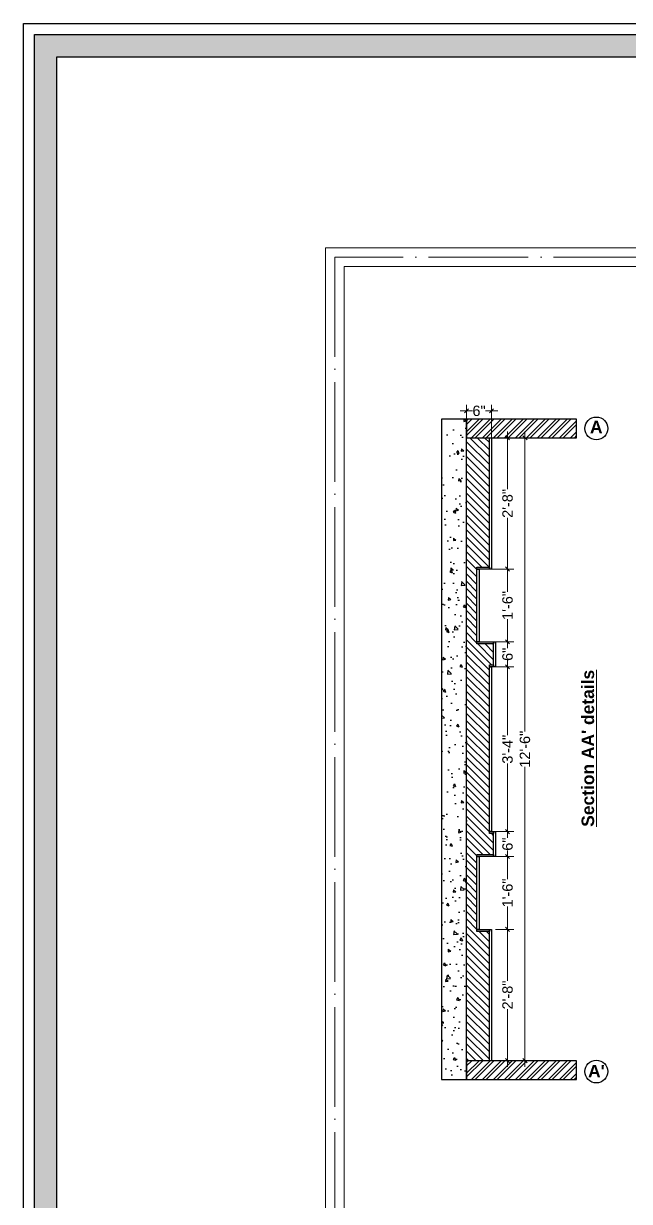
# Model space of a CAD drawing. Header units: millimetres. Extents: x 145796 to 148307, y -176303 to -174465.
# Drawn here: x 145924.7 to 146070.6, y -176046.5 to -175762.9 of the extents above; entities that cross this region are included whole.
import ezdxf

# ---------------------------------------------------------------- set-up
doc = ezdxf.new("R2010")
doc.units = ezdxf.units.MM
doc.header["$MEASUREMENT"] = 0
doc.header["$PDMODE"] = 2
doc.linetypes.add('ACAD_ISO04W100', pattern=[30, 24, -3, 0, -3])
doc.linetypes.add('DASHEDX2', pattern=[1.5, 1, -0.5])
doc.layers.get('Defpoints').update_dxf_attribs({"color": 220})
for name, color, linetype, lineweight in [('Dimension', 10, 'DASHEDX2', 20), ('el', 7, 'Continuous', 20), ('FURNITURE', 32, 'Continuous', 9), ('GF FALSE CEILING', 6, 'Continuous', 35), ('GROUND FLOOR', 7, 'Continuous', 9), ('hatch-wall', 8, 'Continuous', 9), ('NAME PLATE', 7, 'Continuous', 25), ('wall', 7, 'Continuous', 30)]:
    doc.layers.add(name, color=color, linetype=linetype, lineweight=lineweight)
doc.styles.add('Aerial', font='arial.ttf')
doc.styles.get("Standard").update_dxf_attribs({"font": 'arial.ttf', "height": 6})
doc.dimstyles.new('Cn_BT_9 ( BOLD )', dxfattribs={"dimtxt": 2.5, "dimasz": 1, "dimexe": 1.5, "dimexo": 0, "dimgap": 0.09, "dimtad": 0, "dimdec": 0, "dimzin": 3, "dimdsep": 46, "dimlunit": 4, "dimtxsty": 'Aerial', "dimblk": 'OBLIQUE', "dimcen": 0.09, "dimdle": 1.5, "dimclrd": 1, "dimclre": 1, "dimclrt": 5, "dimadec": 0, "dimazin": 0, "dimtfac": 0.75, "dimtdec": 0, "dimtofl": 0, "dimtmove": 0, "dimatfit": 3, "dimldrblk": 'OBLIQUE', "dimfxl": 0, "dimtolj": 1, "dimtzin": 0, "dimlwd": 15, "dimlwe": 15, "dimarcsym": 0})

# ---------------------------------------------------------------- blocks, each defined once
blk = doc.blocks.new('LAYOUT FILE')
at = {"layer": 'NAME PLATE', "true_color": 0xd39e00}
h = blk.add_hatch(color=42, dxfattribs=at)
h.paths.add_polyline_path([(3346889.83, -513806.18), (3346889.83, -514260.7), (3347535.56, -514260.7), (3347535.56, -513806.18)])
h.paths.add_polyline_path([(3346894.36, -513810.71), (3347531.03, -513810.71), (3347531.03, -514256.17), (3346894.36, -514256.17)], flags=16)
at = {"layer": 'NAME PLATE', "color": 42, "true_color": 0xd39e00}
for points in [[(3346887.56, -513803.91), (3347537.83, -513803.91), (3347537.83, -514262.96), (3346887.56, -514262.96)], [(3346889.83, -513806.18), (3347535.56, -513806.18), (3347535.56, -514260.7), (3346889.83, -514260.7)], [(3346894.36, -513810.71), (3347531.03, -513810.71), (3347531.03, -514256.17), (3346894.36, -514256.17)]]:
    blk.add_lwpolyline(points, close=True, dxfattribs=at)
blk = doc.blocks.new('_Oblique')
at = {"layer": 'wall', "color": 0, "lineweight": -2}
blk.add_line((-0.5, -0.5), (0.5, 0.5), dxfattribs=at)
blk = doc.blocks.new('*D154')
at = {"layer": 'Defpoints', "color": 0, "ltscale": 10, "transparency": 16777216}
for p in [(146037.36, -175856.17), (146031.36, -175862.64, -0.13), (146037.36, -175862.64, -0.13)]:
    blk.add_point(p, dxfattribs=at)
at = {"layer": 'FURNITURE', "color": 1, "lineweight": 15, "ltscale": 10, "transparency": 16777216}
for p, q in [((146031.36, -175862.64), (146031.36, -175854.67)), ((146037.36, -175862.64), (146037.36, -175854.67)), ((146029.86, -175856.17), (146032.83, -175856.17)), ((146038.86, -175856.17), (146035.89, -175856.17))]:
    blk.add_line(p, q, dxfattribs=at)
at = {"layer": 'FURNITURE', "color": 1, "lineweight": 15, "ltscale": 10, "transparency": 16777216, "rotation": 180}
blk.add_blockref('_Oblique', (146031.36, -175856.17), dxfattribs=at)
at = {"layer": 'FURNITURE', "color": 1, "lineweight": 15, "ltscale": 10, "transparency": 16777216}
blk.add_blockref('_Oblique', (146037.36, -175856.17), dxfattribs=at)
at = {"layer": 'FURNITURE', "color": 5, "lineweight": 30, "ltscale": 10, "transparency": 16777216, "insert": (146034.36, -175856.17), "char_height": 2.5, "attachment_point": 5, "style": 'Aerial'}
blk.add_mtext('\\A1;6"', dxfattribs=at)
blk = doc.blocks.new('*D155')
at = {"layer": 'Defpoints', "color": 0, "ltscale": 10, "transparency": 16777216}
for p in [(146037.36, -175862.64), (146037.36, -175894.25, -0.13), (146041.23, -175894.25)]:
    blk.add_point(p, dxfattribs=at)
at = {"layer": 'FURNITURE', "color": 1, "lineweight": 15, "ltscale": 10, "transparency": 16777216}
for p, q in [((146041.23, -175861.14), (146041.23, -175875.01)), ((146037.36, -175862.64), (146042.73, -175862.64)), ((146041.23, -175895.75), (146041.23, -175881.88)), ((146037.36, -175894.25), (146042.73, -175894.25))]:
    blk.add_line(p, q, dxfattribs=at)
for p, rotation in [((146041.23, -175862.64), 90), ((146041.23, -175894.25), 270)]:
    blk.add_blockref('_Oblique', p, dxfattribs=dict(at, rotation=rotation))
at = {"layer": 'FURNITURE', "color": 5, "lineweight": 30, "ltscale": 10, "transparency": 16777216, "insert": (146041.23, -175878.45), "char_height": 2.5, "attachment_point": 5, "rotation": 90, "style": 'Aerial'}
blk.add_mtext('\\A1;2\'-8"', dxfattribs=at)
blk = doc.blocks.new('*D156')
at = {"layer": 'Defpoints', "color": 0, "ltscale": 10, "transparency": 16777216}
for p in [(146037.36, -175894.25, -0.13), (146038.36, -175911.79, -0.13), (146041.23, -175911.79)]:
    blk.add_point(p, dxfattribs=at)
at = {"layer": 'FURNITURE', "color": 1, "lineweight": 15, "ltscale": 10, "transparency": 16777216}
for p, q in [((146041.23, -175892.75), (146041.23, -175899.73)), ((146037.36, -175894.25), (146042.73, -175894.25)), ((146041.23, -175913.29), (146041.23, -175906.32)), ((146038.36, -175911.79), (146042.73, -175911.79))]:
    blk.add_line(p, q, dxfattribs=at)
for p, rotation in [((146041.23, -175894.25), 90), ((146041.23, -175911.79), 270)]:
    blk.add_blockref('_Oblique', p, dxfattribs=dict(at, rotation=rotation))
at = {"layer": 'FURNITURE', "color": 5, "lineweight": 30, "ltscale": 10, "transparency": 16777216, "insert": (146041.23, -175903.02), "char_height": 2.5, "attachment_point": 5, "rotation": 90, "style": 'Aerial'}
blk.add_mtext('\\A1;1\'-6"', dxfattribs=at)
blk = doc.blocks.new('*D157')
at = {"layer": 'Defpoints', "color": 0, "ltscale": 10, "transparency": 16777216}
for p in [(146038.36, -175911.79, -0.13), (146038.36, -175917.79, -0.13), (146041.23, -175917.79)]:
    blk.add_point(p, dxfattribs=at)
at = {"layer": 'FURNITURE', "color": 1, "lineweight": 15, "ltscale": 10, "transparency": 16777216}
for p, q in [((146038.36, -175911.79), (146042.73, -175911.79)), ((146041.23, -175910.29), (146041.23, -175913.26)), ((146038.36, -175917.79), (146042.73, -175917.79)), ((146041.23, -175919.29), (146041.23, -175916.33))]:
    blk.add_line(p, q, dxfattribs=at)
for p, rotation in [((146041.23, -175911.79), 90), ((146041.23, -175917.79), 270)]:
    blk.add_blockref('_Oblique', p, dxfattribs=dict(at, rotation=rotation))
at = {"layer": 'FURNITURE', "color": 5, "lineweight": 30, "ltscale": 10, "transparency": 16777216, "insert": (146041.23, -175914.79), "char_height": 2.5, "attachment_point": 5, "rotation": 90, "style": 'Aerial'}
blk.add_mtext('\\A1;6"', dxfattribs=at)
blk = doc.blocks.new('*D158')
at = {"layer": 'Defpoints', "color": 0, "ltscale": 10, "transparency": 16777216}
for p in [(146038.36, -175917.79, -0.13), (146038.36, -175957.49, -0.13), (146041.23, -175957.49)]:
    blk.add_point(p, dxfattribs=at)
at = {"layer": 'FURNITURE', "color": 1, "lineweight": 15, "ltscale": 10, "transparency": 16777216}
for p, q in [((146038.36, -175917.79), (146042.73, -175917.79)), ((146041.23, -175916.29), (146041.23, -175934.23)), ((146041.23, -175958.99), (146041.23, -175941.05)), ((146038.36, -175957.49), (146042.73, -175957.49))]:
    blk.add_line(p, q, dxfattribs=at)
for p, rotation in [((146041.23, -175917.79), 90), ((146041.23, -175957.49), 270)]:
    blk.add_blockref('_Oblique', p, dxfattribs=dict(at, rotation=rotation))
at = {"layer": 'FURNITURE', "color": 5, "lineweight": 30, "ltscale": 10, "transparency": 16777216, "insert": (146041.23, -175937.64), "char_height": 2.5, "attachment_point": 5, "rotation": 90, "style": 'Aerial'}
blk.add_mtext('\\A1;3\'-4"', dxfattribs=at)
blk = doc.blocks.new('*D159')
at = {"layer": 'Defpoints', "color": 0, "ltscale": 10, "transparency": 16777216}
for p in [(146038.36, -175957.49, -0.13), (146038.36, -175963.49, -0.25), (146041.23, -175963.49)]:
    blk.add_point(p, dxfattribs=at)
at = {"layer": 'FURNITURE', "color": 1, "lineweight": 15, "ltscale": 10, "transparency": 16777216}
for p, q in [((146038.36, -175957.49), (146042.73, -175957.49)), ((146041.23, -175955.99), (146041.23, -175958.95)), ((146038.36, -175963.49), (146042.73, -175963.49)), ((146041.23, -175964.99), (146041.23, -175962.02))]:
    blk.add_line(p, q, dxfattribs=at)
for p, rotation in [((146041.23, -175957.49), 90), ((146041.23, -175963.49), 270)]:
    blk.add_blockref('_Oblique', p, dxfattribs=dict(at, rotation=rotation))
at = {"layer": 'FURNITURE', "color": 5, "lineweight": 30, "ltscale": 10, "transparency": 16777216, "insert": (146041.23, -175960.49), "char_height": 2.5, "attachment_point": 5, "rotation": 90, "style": 'Aerial'}
blk.add_mtext('\\A1;6"', dxfattribs=at)
blk = doc.blocks.new('*D160')
at = {"layer": 'Defpoints', "color": 0, "ltscale": 10, "transparency": 16777216}
for p in [(146038.36, -175963.49, -0.25), (146038.36, -175981.02, -0.13), (146041.23, -175981.02)]:
    blk.add_point(p, dxfattribs=at)
at = {"layer": 'FURNITURE', "color": 1, "lineweight": 15, "ltscale": 10, "transparency": 16777216}
for p, q in [((146038.36, -175963.49), (146042.73, -175963.49)), ((146041.23, -175961.99), (146041.23, -175968.96)), ((146041.23, -175982.52), (146041.23, -175975.55)), ((146038.36, -175981.02), (146042.73, -175981.02))]:
    blk.add_line(p, q, dxfattribs=at)
for p, rotation in [((146041.23, -175963.49), 90), ((146041.23, -175981.02), 270)]:
    blk.add_blockref('_Oblique', p, dxfattribs=dict(at, rotation=rotation))
at = {"layer": 'FURNITURE', "color": 5, "lineweight": 30, "ltscale": 10, "transparency": 16777216, "insert": (146041.23, -175972.25), "char_height": 2.5, "attachment_point": 5, "rotation": 90, "style": 'Aerial'}
blk.add_mtext('\\A1;1\'-6"', dxfattribs=at)
blk = doc.blocks.new('*D161')
at = {"layer": 'Defpoints', "color": 0, "ltscale": 10, "transparency": 16777216}
for p in [(146038.36, -175981.02, -0.13), (146041.23, -176012.64), (146041.36, -176012.64, -0.13)]:
    blk.add_point(p, dxfattribs=at)
at = {"layer": 'FURNITURE', "color": 1, "lineweight": 15, "ltscale": 10, "transparency": 16777216}
for p, q in [((146041.23, -175979.52), (146041.23, -175993.4)), ((146038.36, -175981.02), (146042.73, -175981.02)), ((146041.23, -176014.14), (146041.23, -176000.27)), ((146041.36, -176012.64), (146039.73, -176012.64))]:
    blk.add_line(p, q, dxfattribs=at)
for p, rotation in [((146041.23, -175981.02), 90), ((146041.23, -176012.64), 270)]:
    blk.add_blockref('_Oblique', p, dxfattribs=dict(at, rotation=rotation))
at = {"layer": 'FURNITURE', "color": 5, "lineweight": 30, "ltscale": 10, "transparency": 16777216, "insert": (146041.23, -175996.83), "char_height": 2.5, "attachment_point": 5, "rotation": 90, "style": 'Aerial'}
blk.add_mtext('\\A1;2\'-8"', dxfattribs=at)
blk = doc.blocks.new('*D177')
at = {"layer": 'Defpoints', "color": 0, "ltscale": 10, "transparency": 16777216}
for p in [(146044.61, -175862.64), (146044.61, -176012.64), (146045.42, -176012.64)]:
    blk.add_point(p, dxfattribs=at)
at = {"layer": 'FURNITURE', "color": 1, "lineweight": 15, "ltscale": 10, "transparency": 16777216}
for p, q in [((146045.42, -175861.14), (146045.42, -175933.37)), ((146044.61, -175862.64), (146046.92, -175862.64)), ((146045.42, -176014.14), (146045.42, -175941.91)), ((146044.61, -176012.64), (146046.92, -176012.64))]:
    blk.add_line(p, q, dxfattribs=at)
for p, rotation in [((146045.42, -175862.64), 90), ((146045.42, -176012.64), 270)]:
    blk.add_blockref('_Oblique', p, dxfattribs=dict(at, rotation=rotation))
at = {"layer": 'FURNITURE', "color": 5, "ltscale": 10, "transparency": 16777216, "insert": (146045.42, -175937.64), "char_height": 2.5, "attachment_point": 5, "rotation": 90, "style": 'Aerial'}
blk.add_mtext('\\A1;12\'-6"', dxfattribs=at)

msp = doc.modelspace()

# ---------------------------------------------------------------- hatches: boundary and pattern name
at = {"layer": 'FURNITURE', "lineweight": 25, "true_color": 0x636466}
h = msp.add_hatch(dxfattribs=at)
h.set_pattern_fill('AR-CONC', color=251, angle=-90)
h.set_pattern_definition([(320, (87686.694, -221093.1056), (-0.62752135, -7.17260183), [0.75, -8.25]), (265, (87686.694, -221093.1056), (7.52192134, 1.3875133), [0.6, -6.6]), (10.451444, (87686.642, -221093.703), (6.8943999, -5.78508847), [0.6374019, -7.0114211]), (316.1842, (87688.694, -221093.106), (-1.6551928, -10.6724133), [1.125, -12.375]), (6.635635, (87688.556, -221093.995), (9.741186, -9.3466195), [0.9561034, -10.5171376]), (261.184164, (87688.694, -221093.106), (9.741186, -9.3466195), [0.9, -9.9]), (291, (87688.194, -221094.1056), (-4.0261889, -5.9690705), [0.75, -8.25]), (236, (87688.194, -221094.1056), (7.25150045, -2.4331533), [0.6, -6.6]), (341.451445, (87687.859, -221094.603), (3.2253115, -8.40222377), [0.6374019, -7.0114211]), (307.5, (87686.6942, -221093.1056), (3.32893854, -0.12159855), [0, -6.52, 0, -6.7, 0, -6.625]), (277.5, (87686.6942, -221093.1056), (3.94411712, -2.63069537), [0, -3.82, 0, -6.37, 0, -2.525]), (237.5, (87686.6942, -221090.8756), (-0.22554872, -5.33822436), [0, -2.5, 0, -7.8, 0, -10.35]), (227.5, (87686.6942, -221089.8756), (1.00104982, -5.8318617), [0, -3.25, 0, -5.18, 0, -7.35])])
h.paths.add_polyline_path([(146031.36, -175858.14), (146025.36, -175858.14), (146025.36, -176017.14), (146031.36, -176017.14)])
at = {"layer": 'GF FALSE CEILING', "lineweight": 9}
h = msp.add_hatch(dxfattribs=at)
h.set_pattern_fill('ANSI31', color=256, scale=10, angle=90)
h.set_pattern_definition([(135, (2280.4381, 656.4114), (-0.8838834765, -0.8838834765), [])])
h.paths.add_polyline_path([(146036.87, -175917.31), (146037.87, -175917.31), (146037.87, -175912.28), (146033.87, -175912.28), (146033.87, -175911.79), (146033.87, -175894.25), (146033.87, -175893.77), (146036.87, -175893.77), (146036.87, -175862.64), (146031.36, -175862.64), (146031.36, -176012.64), (146036.87, -176012.64), (146036.87, -175981.51), (146033.87, -175981.51), (146033.87, -175981.02), (146033.87, -175963.49), (146033.87, -175963), (146037.87, -175963), (146037.87, -175957.97), (146036.87, -175957.97), (146036.87, -175957.49), (146036.87, -175917.79)])
at = {"layer": 'hatch-wall', "true_color": 0x000000}
h = msp.add_hatch(dxfattribs=at)
h.set_pattern_fill('ANSI32', color=18, scale=5, angle=-180)
h.set_pattern_definition([(225, (100983.6245, -113947.5244), (1.325825215, -1.325825215), []), (225, (100982.7406, -113947.5244), (1.325825215, -1.325825215), [])])
h.paths.add_polyline_path([(146031.36, -175862.64), (146031.36, -175858.14), (146057.86, -175858.14), (146057.86, -175862.64)])
h = msp.add_hatch(dxfattribs=at)
h.set_pattern_fill('ANSI32', color=18, scale=5, angle=-180)
h.set_pattern_definition([(225, (100983.6245, -114102.0233), (1.325825215, -1.325825215), []), (225, (100982.7406, -114102.0233), (1.325825215, -1.325825215), [])])
h.paths.add_polyline_path([(146031.36, -176017.14), (146031.36, -176012.64), (146057.86, -176012.64), (146057.86, -176017.14)])

# ---------------------------------------------------------------- linework, layer by layer
at = {"layer": 'el', "color": 1, "lineweight": 30, "ltscale": 10}
for centre in [(146062.59, -175860.39), (146062.6, -176015.26)]:
    msp.add_circle(centre, 2.74, dxfattribs=at)
at = {"layer": 'GF FALSE CEILING', "lineweight": 30}
for points in [[(146036.87, -175862.64), (146037.36, -175862.64), (146037.36, -175894.25), (146036.87, -175894.25)], [(146033.87, -175894.25), (146034.36, -175894.25), (146034.36, -175911.79), (146033.87, -175911.79)], [(146037.87, -175911.79), (146037.87, -175912.28), (146033.87, -175912.28), (146033.87, -175911.79)], [(146037.87, -175911.79), (146038.36, -175911.79), (146038.36, -175917.79), (146037.87, -175917.79)], [(146037.87, -175957.49), (146037.87, -175957.97), (146036.87, -175957.97), (146036.87, -175957.49)], [(146037.87, -175957.49), (146038.36, -175957.49), (146038.36, -175963.49), (146037.87, -175963.49)], [(146033.87, -175963.49), (146034.36, -175963.49), (146034.36, -175981.02), (146033.87, -175981.02)], [(146036.87, -175981.02), (146036.87, -175981.51), (146033.87, -175981.51), (146033.87, -175981.02)], [(146036.87, -175981.02), (146037.36, -175981.02), (146037.36, -176012.64), (146036.87, -176012.64)]]:
    msp.add_lwpolyline(points, close=True, dxfattribs=at)
at = {"layer": 'GF FALSE CEILING', "lineweight": 30, "elevation": -0.13}
for points in [[(146036.87, -175893.77), (146036.87, -175894.25), (146033.87, -175894.25), (146033.87, -175893.77)], [(146037.87, -175917.31), (146037.87, -175917.79), (146036.87, -175917.79), (146036.87, -175917.31)], [(146036.87, -175917.79), (146037.36, -175917.79), (146037.36, -175957.49), (146036.87, -175957.49)], [(146037.87, -175963), (146037.87, -175963.49), (146033.87, -175963.49), (146033.87, -175963)]]:
    msp.add_lwpolyline(points, close=True, dxfattribs=at)
at = {"layer": 'GROUND FLOOR'}
for p, q in [((145997.43, -175816.89, -0.13), (146497.68, -175816.89, -0.13)), ((145997.43, -175816.89, -0.13), (145997.43, -176283.89, -0.13)), ((146001.93, -175821.39, -0.13), (146497.68, -175821.39, -0.13)), ((146001.93, -175821.39, -0.13), (146001.93, -176279.39, -0.13))]:
    msp.add_line(p, q, dxfattribs=at)
at = {"layer": 'GROUND FLOOR', "color": 1, "linetype": 'ACAD_ISO04W100', "elevation": -0.13}
msp.add_lwpolyline([(146497.68, -175819.14), (145999.68, -175819.14), (145999.68, -176281.64), (146497.68, -176281.64)], dxfattribs=at)
at = {"layer": 'wall', "color": 5, "lineweight": 30}
msp.add_lwpolyline([(146031.36, -175858.14), (146025.36, -175858.14), (146025.36, -176017.14), (146031.36, -176017.14)], close=True, dxfattribs=at)
at = {"layer": 'wall'}
for points in [[(146031.36, -175858.14), (146031.36, -175862.64), (146057.86, -175862.64), (146057.86, -175858.14)], [(146031.36, -176012.64), (146031.36, -176017.14), (146057.86, -176017.14), (146057.86, -176012.64)]]:
    msp.add_lwpolyline(points, close=True, dxfattribs=at)

# ---------------------------------------------------------------- block references
at = {"layer": 'NAME PLATE', "lineweight": 0, "xscale": 1.177281420706103, "yscale": 1.177281420706103, "zscale": 1.177281420706103}
msp.add_blockref('LAYOUT FILE', (-3794303.8, 429128.91), dxfattribs=at)

# ---------------------------------------------------------------- texts
at = {"layer": 'Dimension', "char_height": 3, "width": 3.0102, "attachment_point": 5}
for s, insert in [('\\A1;{\\fArial|b1|i0|c0|p34;\\C7;A}', (146062.58, -175860.05)), ("\\A1;{\\fArial|b1|i0|c0|p34;\\C7;A'}", (146062.62, -176015.14))]:
    msp.add_mtext(s, dxfattribs=dict(at, insert=insert))
at = {"layer": 'Dimension', "insert": (146060.57, -175937.42, 0.5), "char_height": 3, "attachment_point": 5, "rotation": 90}
msp.add_mtext("\\A1;{\\fArial|b1|i0|c0|p34;\\L\\C1;Section AA' details}", dxfattribs=at)

# ---------------------------------------------------------------- dimensions: what is measured, and where the dimension line sits
at = {"layer": 'FURNITURE', "lineweight": 30, "ltscale": 10}
dim = msp.add_linear_dim(base=(146037.36, -175856.17, 0.13), p1=(146031.36, -175862.64), p2=(146037.36, -175862.64), dimstyle='Cn_BT_9 ( BOLD )', dxfattribs=at)
dim.commit()
dim.dimension.update_dxf_attribs({"geometry": '*D154', "text_midpoint": (146034.36, -175856.17, 0.13)})
dim = msp.add_linear_dim(base=(146041.23, -175894.25, 0.13), p1=(146037.36, -175862.64, 0.13), p2=(146037.36, -175894.25), angle=90, dimstyle='Cn_BT_9 ( BOLD )', dxfattribs=at)
dim.commit()
dim.dimension.update_dxf_attribs({"geometry": '*D155', "text_midpoint": (146041.23, -175878.45, 0.13)})
at = {"layer": 'FURNITURE', "ltscale": 10}
dim = msp.add_linear_dim(base=(146045.42, -176012.64), p1=(146044.61, -175862.64), p2=(146044.61, -176012.64), angle=90, dimstyle='Cn_BT_9 ( BOLD )', dxfattribs=at)
dim.commit()
dim.dimension.update_dxf_attribs({"geometry": '*D177', "text_midpoint": (146045.42, -175937.64)})
at = {"layer": 'FURNITURE', "lineweight": 30, "ltscale": 10}
for base, p1, p2, picture, middle in [((146041.23, -175911.79, 0.13), (146037.36, -175894.25), (146038.36, -175911.79), '*D156', (146041.23, -175903.02, 0.13)), ((146041.23, -175917.79, 0.13), (146038.36, -175911.79), (146038.36, -175917.79), '*D157', (146041.23, -175914.79, 0.13)), ((146041.23, -175957.49, 0.13), (146038.36, -175917.79), (146038.36, -175957.49), '*D158', (146041.23, -175937.64, 0.13)), ((146041.23, -175963.49, 0.13), (146038.36, -175957.49), (146038.36, -175963.49, -0.13), '*D159', (146041.23, -175960.49, 0.13)), ((146041.23, -175981.02, 0.13), (146038.36, -175963.49, -0.13), (146038.36, -175981.02), '*D160', (146041.23, -175972.25, 0.13)), ((146041.23, -176012.64, 0.13), (146038.36, -175981.02), (146041.36, -176012.64), '*D161', (146041.23, -175996.83, 0.13))]:
    dim = msp.add_linear_dim(base=base, p1=p1, p2=p2, angle=90, dimstyle='Cn_BT_9 ( BOLD )', override={"dimtmove": 1}, dxfattribs=at)
    dim.commit()
    dim.dimension.update_dxf_attribs({"geometry": picture, "text_midpoint": middle})

doc.saveas('drawing.dxf')
